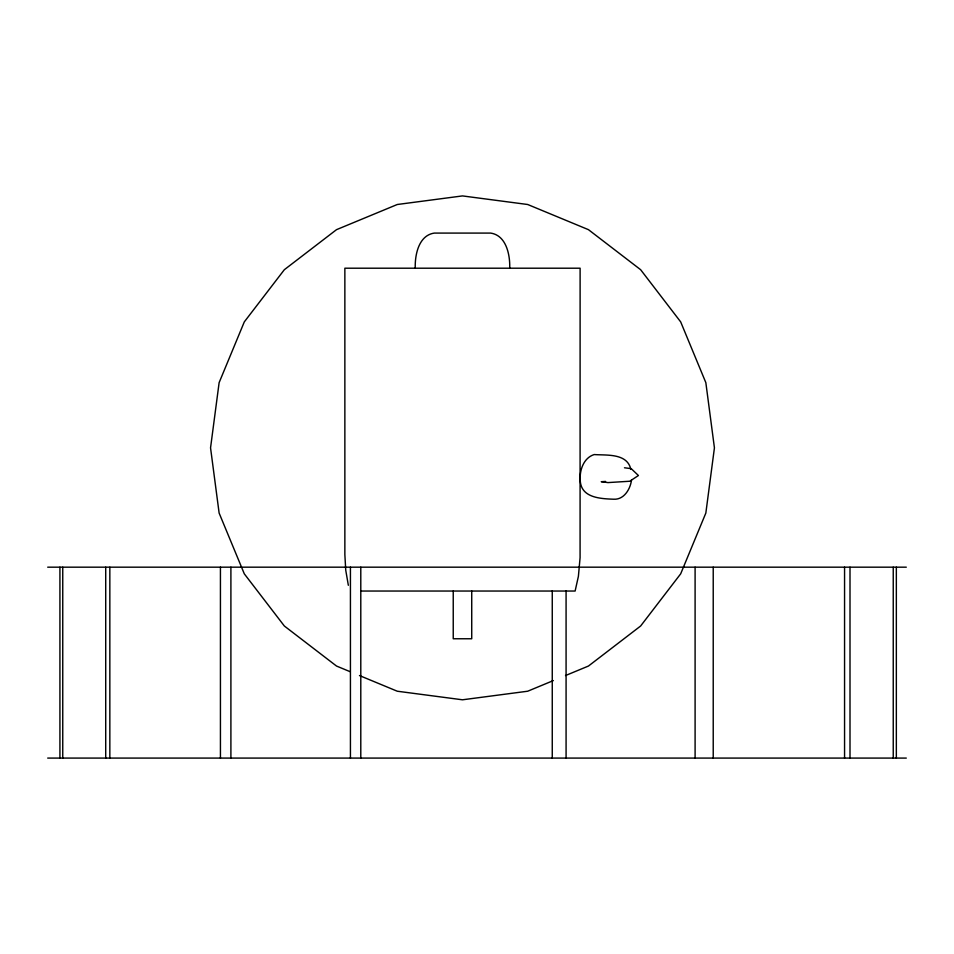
<?xml version="1.0" encoding="UTF-8"?>
<svg xmlns="http://www.w3.org/2000/svg" width="954" height="954" viewBox="0 0 954 954"><rect width="100%" height="100%" fill="white"/><g stroke="black" fill="none" stroke-linecap="round" stroke-linejoin="round"><path stroke-width="1.43" d="M509.71 268.205C510.187 254.98 506.3 235.316 490.642 233.086L434.32 233.086C418.675 235.316 414.787 254.98 415.264 268.205M631.488 480.136C630.332 489.152 623.976 499.86 613.696 499.216C599.422 498.692 579.996 497.63 580.199 478.932C579.782 469.201 584.146 457.634 594.211 454.557C606.899 455.452 627.183 453.078 630.856 469.356M553.344 680.584L527.693 691.221L462.487 699.795L397.281 691.221L359.467 675.551M565.507 675.551L588.451 666.047L640.635 626.003L680.679 573.831L705.841 513.061L714.427 447.855L705.841 382.649L680.679 321.892L640.635 269.708L588.451 229.664L527.693 204.502L462.487 195.916L397.281 204.502L336.512 229.664L284.34 269.708L244.296 321.892L219.122 382.649L210.548 447.855L219.122 513.061L244.296 573.831L284.34 626.003L336.512 666.047L350.023 671.64M605.599 481.436L601.235 481.698L607.972 482.593L629.759 481.245L638.429 475.509L631.214 468.664L624.476 467.77M47.7 567.177L906.3 567.177M360.719 591.039L575.119 591.039L578.398 576.335L580.08 557.72L580.115 268.205L344.859 268.205L344.859 554.572L345.742 570.206L348.341 585.291M47.7 758.084L906.3 758.084M896.343 567.177L896.343 758.084M893.242 567.177L893.242 758.084M850.002 567.177L850.002 758.084M844.564 567.177L844.564 758.084M713.222 567.177L713.222 758.084M695.096 567.177L695.096 758.084M566.08 590.86L566.08 758.084M552.259 590.86L552.259 758.084M471.729 591.039L471.729 638.763L453.233 638.763L453.233 591.039M360.791 567.177L360.791 758.084M350.428 567.177L350.428 758.084M230.904 567.177L230.904 758.084M220.434 567.177L220.434 758.084M109.841 567.177L109.841 758.084M105.715 567.177L105.715 758.084M62.749 567.177L62.749 758.084M59.923 567.177L59.923 758.084"/></g></svg>
